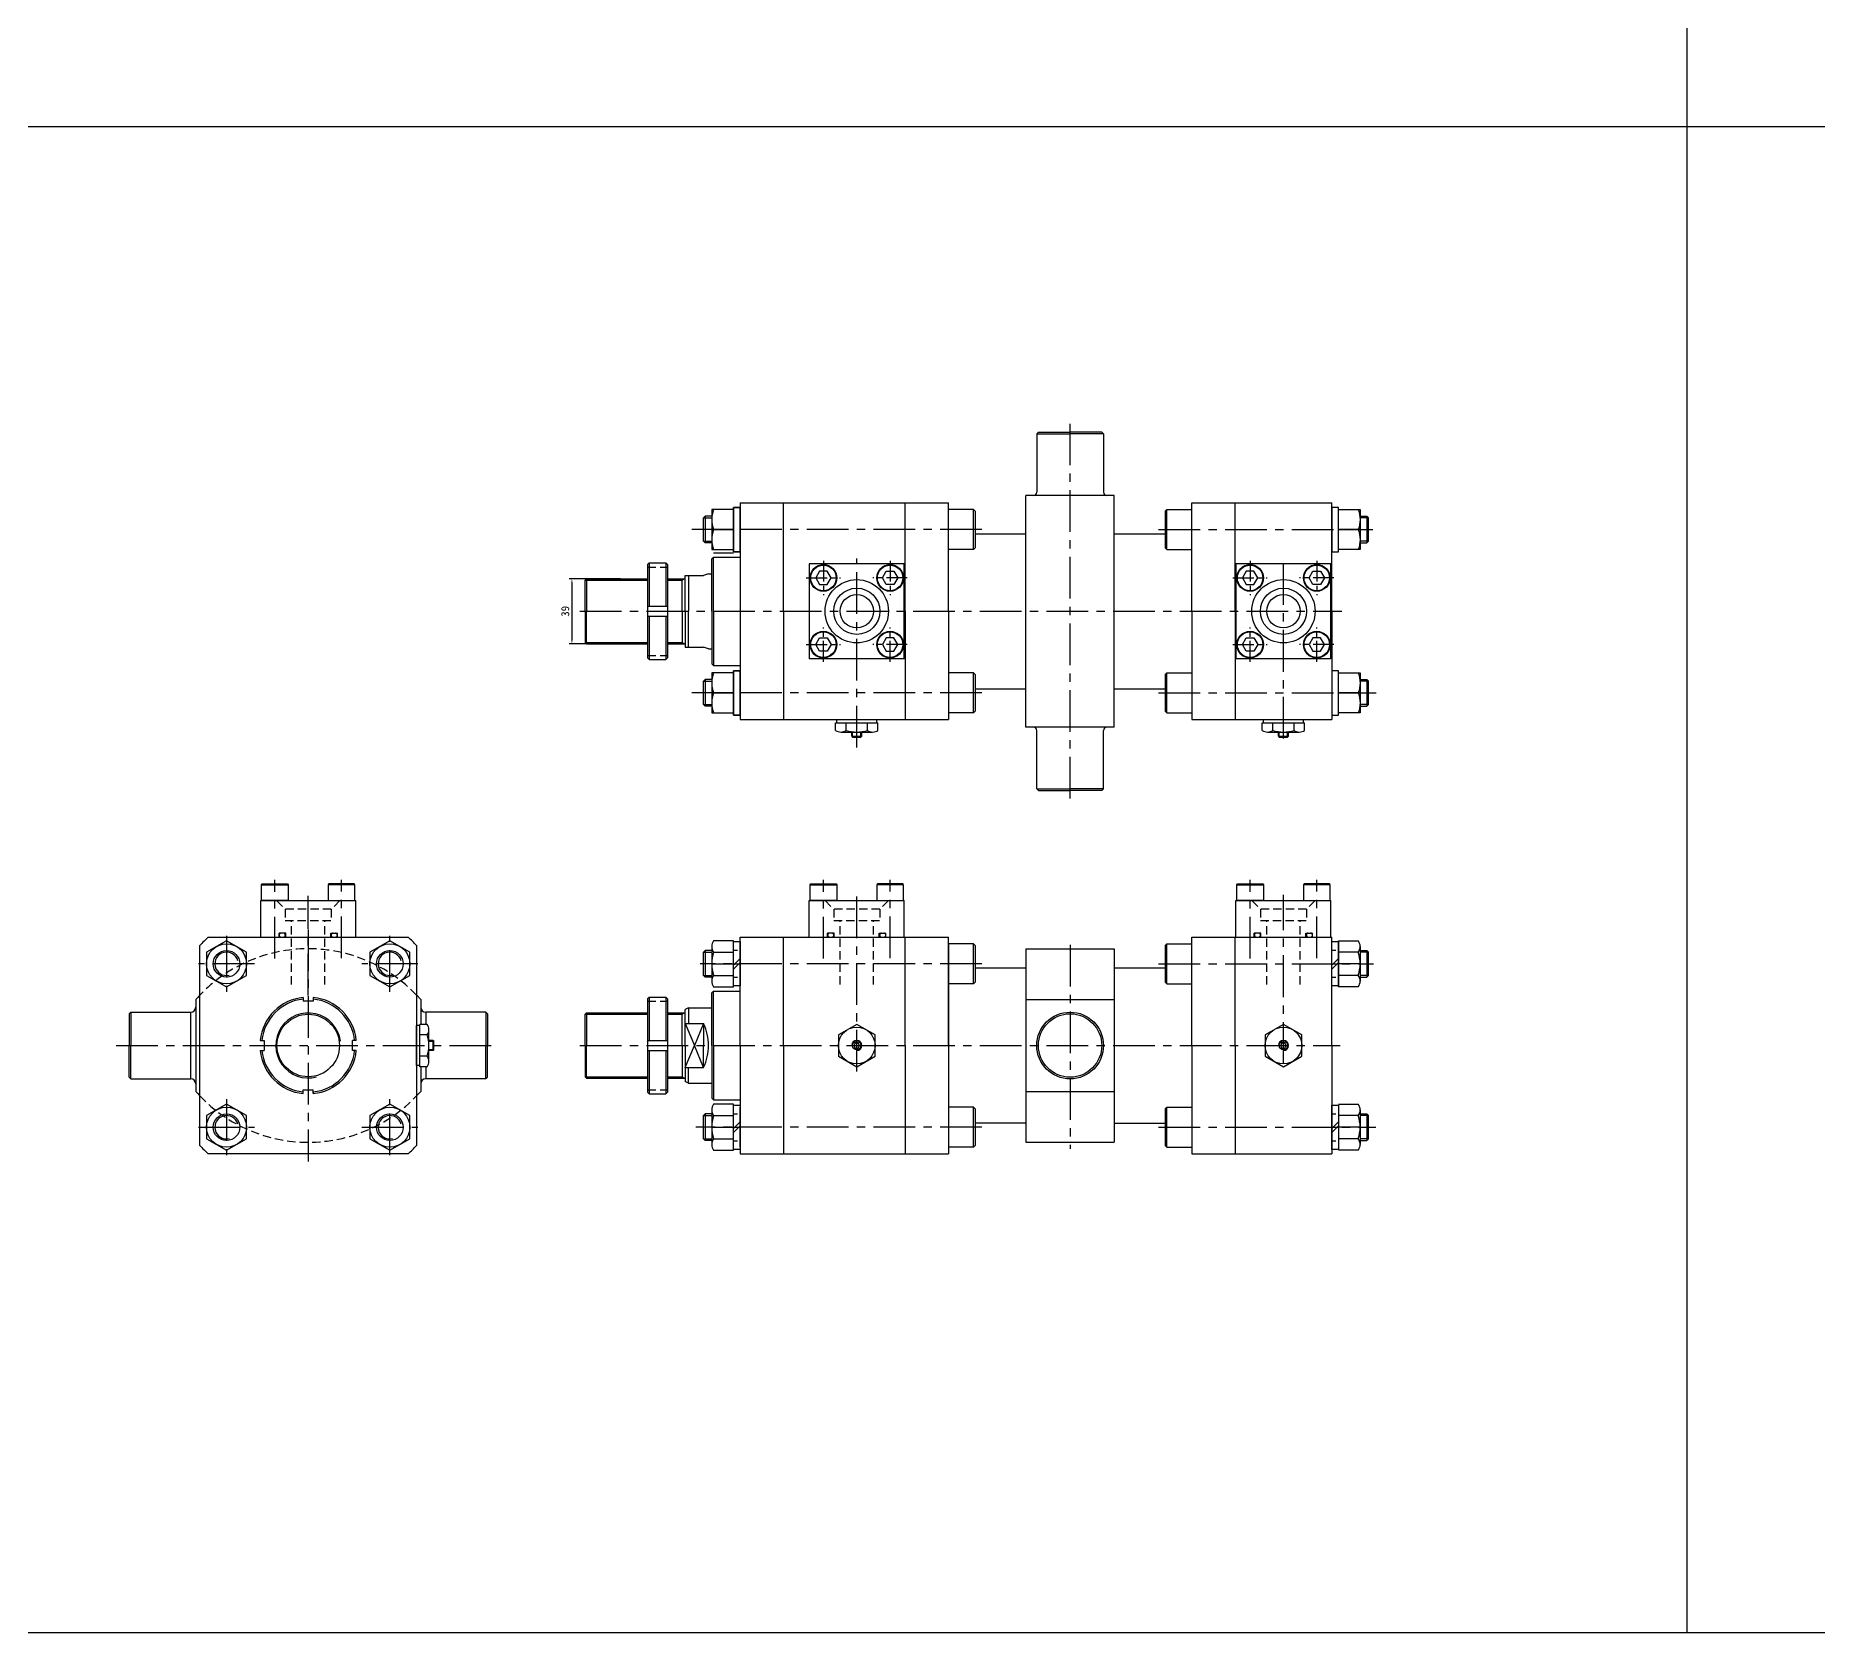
# Model space of a CAD drawing. Extents: x -819 to 9946, y 0 to 4813.
# Drawn here: x 2826 to 3895, y 2898 to 3856 of the extents above; entities that cross this region are included whole.
import ezdxf

# ---------------------------------------------------------------- set-up
doc = ezdxf.new("R2010")
doc.units = 0
doc.header["$LTSCALE"] = 10
doc.header["$MEASUREMENT"] = 0
for name, pattern in [('CENTER', [2, 1.25, -0.25, 0.25, -0.25]), ('CENTERX2', [4, 2.5, -0.5, 0.5, -0.5]), ('HIDDEN', [0.375, 0.25, -0.125]), ('HIDDENX2', [0.75, 0.5, -0.25])]:
    doc.linetypes.add(name, pattern=pattern)
doc.layers.get('0').update_dxf_attribs({"linetype": 'CONTINUOUS'})
doc.layers.get('DEFPOINTS').update_dxf_attribs({"linetype": 'CONTINUOUS'})
for name, color, linetype in [('BOM-UDEF', 3, 'CONTINUOUS'), ('CEN', 1, 'CENTERX2'), ('CENTER', 1, 'CENTER'), ('HID', 2, 'HIDDENX2'), ('HIDDEN', 2, 'HIDDEN'), ('ML', 7, 'CONTINUOUS')]:
    doc.layers.add(name, color=color, linetype=linetype)
doc.dimstyles.new('사본 NKPT1', dxfattribs={"dimscale": 1.6, "dimtxt": 3, "dimasz": 1.5, "dimexe": 1, "dimexo": 1.5, "dimgap": 1, "dimtad": 1, "dimdsep": 46, "dimtxsty": 'Standard', "dimcen": 0, "dimclrd": 8, "dimclre": 8, "dimclrt": 4, "dimazin": 2, "dimtm": 1e-09, "dimtfac": 0.7, "dimtmove": 0, "dimatfit": 3, "dimfxl": 1, "dimtolj": 1, "dimarcsym": 1})

# ---------------------------------------------------------------- blocks, each defined once
blk = doc.blocks.new('*D231')
at = {"layer": 'BOM-UDEF', "color": 8, "lineweight": -2, "transparency": 16777216}
for p, q in [((3176.6, 3530.1), (3145.8, 3530.1)), ((3147.4, 3527.7), (3147.4, 3493.5)), ((3175.9, 3491.1), (3145.8, 3491.1))]:
    blk.add_line(p, q, dxfattribs=at)
at = {"layer": 'BOM-UDEF', "color": 8, "transparency": 16777216}
for points in [[(3147, 3527.7), (3147.8, 3527.7), (3147.4, 3530.1)], [(3147, 3493.5), (3147.8, 3493.5), (3147.4, 3491.1)]]:
    blk.add_solid(points, dxfattribs=at)
at = {"layer": 'DEFPOINTS', "color": 0, "transparency": 16777216}
for p in [(3179, 3530.1), (3147.4, 3491.1), (3178.3, 3491.1)]:
    blk.add_point(p, dxfattribs=at)
at = {"layer": 'BOM-UDEF', "color": 4, "transparency": 16777216, "insert": (3143.4, 3510.6), "char_height": 4.8, "attachment_point": 5, "rotation": 90}
blk.add_mtext('\\A1;39', dxfattribs=at)

msp = doc.modelspace()

# ---------------------------------------------------------------- linework, layer by layer
for p, q in [((3816.465, 2898.27), (3816.465, 4813.421)), ((0, 3801.37), (6326.829, 3801.37)), ((3315.793, 3435.227), (3320.793, 3435.227)), ((3321.293, 3435.727), (3320.793, 3435.227)), ((3571.793, 3435.227), (3576.793, 3435.227)), ((3577.293, 3435.727), (3576.793, 3435.227)), ((3064.086, 3253.209), (3061.586, 3253.209)), ((3064.086, 3247.209), (3064.086, 3253.209)), ((3064.086, 3253.209), (3064.586, 3252.709)), ((3064.586, 3247.709), (3064.586, 3252.709)), ((3064.086, 3247.209), (3061.586, 3247.209)), ((3064.086, 3247.209), (3064.586, 3247.709)), ((0, 2898.27), (6326.829, 2898.27))]:
    msp.add_line(p, q)
at = {"color": 7, "linetype": 'Continuous'}
for p, q in [((3305.591, 3439.209), (3305.591, 3443.627)), ((3305.591, 3443.627), (3318.293, 3443.627)), ((3306.293, 3445.627), (3330.293, 3445.627)), ((3306.293, 3443.627), (3306.293, 3445.627)), ((3311.942, 3439.209), (3311.942, 3443.627)), ((3318.293, 3445.627), (3325.793, 3445.627)), ((3318.293, 3443.627), (3330.995, 3443.627)), ((3324.644, 3439.209), (3324.644, 3443.627)), ((3330.293, 3443.627), (3330.293, 3445.627)), ((3330.995, 3439.209), (3330.995, 3443.627)), ((3561.591, 3439.209), (3561.591, 3443.627)), ((3561.591, 3443.627), (3574.293, 3443.627)), ((3562.293, 3445.627), (3586.293, 3445.627)), ((3562.293, 3443.627), (3562.293, 3445.627)), ((3567.942, 3439.209), (3567.942, 3443.627)), ((3574.293, 3445.627), (3581.793, 3445.627)), ((3574.293, 3443.627), (3586.995, 3443.627)), ((3580.644, 3439.209), (3580.644, 3443.627)), ((3586.293, 3443.627), (3586.293, 3445.627)), ((3586.995, 3439.209), (3586.995, 3443.627)), ((3308.767, 3438.227), (3327.819, 3438.227)), ((3315.293, 3435.727), (3315.293, 3438.227)), ((3315.293, 3435.727), (3315.793, 3435.227)), ((3315.293, 3435.727), (3321.293, 3435.727)), ((3321.293, 3435.727), (3321.293, 3438.227)), ((3564.767, 3438.227), (3583.819, 3438.227)), ((3571.293, 3435.727), (3571.293, 3438.227)), ((3571.293, 3435.727), (3571.793, 3435.227)), ((3571.293, 3435.727), (3577.293, 3435.727)), ((3577.293, 3435.727), (3577.293, 3438.227)), ((3056.186, 3262.209), (3054.186, 3262.209)), ((3060.603, 3262.91), (3056.186, 3262.91)), ((3056.186, 3250.209), (3056.186, 3262.91)), ((3060.603, 3256.56), (3056.186, 3256.56)), ((3056.186, 3237.507), (3056.186, 3250.209)), ((3061.586, 3240.682), (3061.586, 3259.735)), ((3060.603, 3243.858), (3056.186, 3243.858)), ((3056.186, 3238.209), (3054.186, 3238.209)), ((3060.603, 3237.507), (3056.186, 3237.507))]:
    msp.add_line(p, q, dxfattribs=at)
for points in [[(3307.293, 3243.858), (3318.293, 3237.507), (3329.293, 3243.858), (3329.293, 3256.56), (3318.293, 3262.91), (3307.293, 3256.56)], [(3563.293, 3243.858), (3574.293, 3237.507), (3585.293, 3243.858), (3585.293, 3256.56), (3574.293, 3262.91), (3563.293, 3256.56)], [(3317.427, 3251.709), (3316.561, 3250.209), (3317.427, 3248.709), (3319.159, 3248.709), (3320.025, 3250.209), (3319.159, 3251.709)], [(3573.427, 3251.709), (3572.561, 3250.209), (3573.427, 3248.709), (3575.159, 3248.709), (3576.025, 3250.209), (3575.159, 3251.709)]]:
    msp.add_lwpolyline(points, close=True, dxfattribs=at)
for centre, radius in [((3318.293, 3250.209), 11), ((3574.293, 3250.209), 11), ((3318.293, 3250.209), 2.5), ((3574.293, 3250.209), 2.5)]:
    msp.add_circle(centre, radius, dxfattribs=at)
for centre, radius, start, end in [((3308.767, 3443.849), 5.623, 235.615753, 270), ((3308.767, 3443.849), 5.623, 235.615753, 304.384247), ((3318.293, 3459.244), 21.018, 252.412046, 270), ((3318.293, 3459.244), 21.018, 270, 287.587954), ((3327.819, 3443.849), 5.623, 235.615753, 304.384247), ((3564.767, 3443.849), 5.623, 235.615753, 270), ((3564.767, 3443.849), 5.623, 235.615753, 304.384247), ((3574.293, 3459.244), 21.018, 252.412046, 270), ((3574.293, 3459.244), 21.018, 270, 287.587954), ((3583.819, 3443.849), 5.623, 235.615753, 304.384247), ((3055.963, 3259.735), 5.623, 325.615753, 34.384247), ((3040.568, 3250.209), 21.018, 0, 17.587954), ((3040.568, 3250.209), 21.018, 342.412046, 0), ((3055.963, 3240.682), 5.623, 325.615753, 34.384247), ((3055.963, 3240.682), 5.623, 325.615753, 0)]:
    msp.add_arc(centre, radius, start, end, dxfattribs=at)
at = {"layer": 'BOM-UDEF', "color": 0}
for p, q in [((3056.686, 3277.709), (3054.186, 3280.532)), ((3419.793, 3277.709), (3472.793, 3277.709)), ((2918.686, 3230.209), (2918.686, 3270.209)), ((3054.186, 3238.209), (3054.186, 3262.209)), ((3059.686, 3270.209), (3059.686, 3262.91)), ((3059.686, 3237.507), (3059.686, 3230.209)), ((3056.686, 3222.709), (3054.186, 3220.081)), ((3419.793, 3222.709), (3472.793, 3222.709))]:
    msp.add_line(p, q, dxfattribs=at)
at = {"layer": 'CEN'}
for p, q in [((3446.293, 3398.28), (3446.293, 3622.973)), ((3393.388, 3559.627), (3219.307, 3559.627)), ((3499.361, 3559.627), (3627.985, 3559.627)), ((3499.361, 3559.627), (3627.985, 3559.627)), ((3318.293, 3429.021), (3318.293, 3542.183)), ((3574.293, 3434.407), (3574.293, 3542.183)), ((3152.122, 3510.627), (3609.374, 3510.627)), ((3574.293, 3510.627), (3574.293, 3510.706)), ((3574.293, 3510.627), (3574.293, 3510.547)), ((3393.388, 3461.627), (3219.307, 3461.627)), ((3499.361, 3461.627), (3629.875, 3461.627)), ((2969.186, 3302.384), (2969.186, 3349.474)), ((3009.186, 3302.652), (3009.186, 3349.474)), ((3298.293, 3302.384), (3298.293, 3349.474)), ((3338.293, 3302.652), (3338.293, 3349.474)), ((3554.293, 3302.384), (3554.293, 3349.474)), ((3594.293, 3302.652), (3594.293, 3349.474)), ((2989.186, 3280.19), (2989.186, 3339.954)), ((3318.293, 3234.611), (3318.293, 3339.954)), ((3574.293, 3239.303), (3574.293, 3340.576)), ((2940.186, 3316.052), (2940.186, 3282.366)), ((2989.186, 3319.847), (2989.186, 3180.57)), ((3038.186, 3282.366), (3038.186, 3316.052)), ((3446.293, 3310.679), (3446.293, 3188.224)), ((2957.028, 3299.209), (2923.343, 3299.209)), ((3055.028, 3299.209), (3021.343, 3299.209)), ((3393.388, 3299.209), (3224.428, 3299.209)), ((3499.361, 3299.209), (3628.293, 3299.209)), ((2874.011, 3250.209), (3100.633, 3250.209)), ((3152.122, 3250.209), (3608.394, 3250.209)), ((2940.186, 3218.052), (2940.186, 3184.366)), ((3038.186, 3184.366), (3038.186, 3218.052)), ((2923.343, 3201.209), (2957.028, 3201.209)), ((3021.343, 3201.209), (3055.028, 3201.209)), ((3393.388, 3201.209), (3221.767, 3201.209)), ((3499.361, 3201.209), (3629.805, 3201.209))]:
    msp.add_line(p, q, dxfattribs=at)
at = {"layer": 'CENTER'}
for p, q in [((3231.203, 3559.627), (3244.383, 3559.627)), ((3620.383, 3559.627), (3607.203, 3559.627)), ((3298.293, 3540.938), (3298.293, 3520.315)), ((3338.293, 3540.938), (3338.293, 3520.315)), ((3554.293, 3540.938), (3554.293, 3520.315)), ((3594.293, 3540.938), (3594.293, 3520.315)), ((3287.981, 3530.627), (3308.604, 3530.627)), ((3348.604, 3530.627), (3327.981, 3530.627)), ((3543.981, 3530.627), (3564.604, 3530.627)), ((3604.604, 3530.627), (3583.981, 3530.627)), ((3298.293, 3480.315), (3298.293, 3500.938)), ((3338.293, 3480.315), (3338.293, 3500.938)), ((3554.293, 3480.315), (3554.293, 3500.938)), ((3594.293, 3480.315), (3594.293, 3500.938)), ((3287.981, 3490.627), (3308.604, 3490.627)), ((3348.604, 3490.627), (3327.981, 3490.627)), ((3543.981, 3490.627), (3564.604, 3490.627)), ((3604.604, 3490.627), (3583.981, 3490.627)), ((3231.203, 3461.627), (3244.383, 3461.627)), ((3620.383, 3461.627), (3607.203, 3461.627)), ((3231.203, 3299.209), (3244.383, 3299.209)), ((3244.203, 3299.209), (3248.383, 3299.209)), ((3603.203, 3299.209), (3607.383, 3299.209)), ((3620.383, 3299.209), (3607.203, 3299.209)), ((3231.203, 3201.209), (3244.383, 3201.209)), ((3244.203, 3201.209), (3248.383, 3201.209)), ((3603.203, 3201.209), (3607.383, 3201.209)), ((3620.383, 3201.209), (3607.203, 3201.209))]:
    msp.add_line(p, q, dxfattribs=at)
at = {"layer": 'DEFPOINTS', "color": 0, "linetype": 'ByBlock'}
for p in [(3231.453, 3290.209), (3215.293, 3228.709), (3231.453, 3210.209)]:
    msp.add_point(p, dxfattribs=at)
at = {"layer": 'HID'}
for p, q in [((3192.759, 3537.127), (3204.759, 3537.127)), ((3192.759, 3484.127), (3204.759, 3484.127)), ((2970.186, 3337.209), (2975.336, 3332.059)), ((3008.186, 3337.209), (3003.036, 3332.059)), ((3299.293, 3337.209), (3304.443, 3332.059)), ((3337.293, 3337.209), (3332.143, 3332.059)), ((3555.293, 3337.209), (3560.443, 3332.059)), ((3593.293, 3337.209), (3588.143, 3332.059)), ((3003.036, 3332.059), (2975.336, 3332.059)), ((2975.336, 3332.059), (2975.336, 3325.209)), ((2975.336, 3325.209), (3003.036, 3325.209)), ((2979.186, 3286.876), (2979.186, 3325.209)), ((2999.186, 3286.876), (2999.186, 3325.209)), ((3003.036, 3332.059), (3003.036, 3325.209)), ((3332.143, 3332.059), (3304.443, 3332.059)), ((3304.443, 3332.059), (3304.443, 3325.209)), ((3304.443, 3325.209), (3332.143, 3325.209)), ((3308.293, 3286.876), (3308.293, 3325.209)), ((3328.293, 3286.876), (3328.293, 3325.209)), ((3332.143, 3332.059), (3332.143, 3325.209)), ((3588.143, 3332.059), (3560.443, 3332.059)), ((3560.443, 3332.059), (3560.443, 3325.209)), ((3560.443, 3325.209), (3588.143, 3325.209)), ((3564.293, 3286.876), (3564.293, 3325.209)), ((3584.293, 3286.876), (3584.293, 3325.209)), ((3588.143, 3332.059), (3588.143, 3325.209)), ((2975.686, 3317.609), (2971.686, 3317.609)), ((2971.686, 3315.209), (2971.686, 3317.609)), ((2975.686, 3315.209), (2975.686, 3317.609)), ((3002.686, 3317.609), (3006.686, 3317.609)), ((3002.686, 3315.209), (3002.686, 3317.609)), ((3006.686, 3315.209), (3006.686, 3317.609)), ((3304.793, 3317.609), (3300.793, 3317.609)), ((3300.793, 3315.209), (3300.793, 3317.609)), ((3304.793, 3315.209), (3304.793, 3317.609)), ((3331.793, 3315.209), (3331.793, 3317.609)), ((3331.793, 3317.609), (3335.793, 3317.609)), ((3335.793, 3315.209), (3335.793, 3317.609)), ((3560.793, 3317.609), (3556.793, 3317.609)), ((3556.793, 3315.209), (3556.793, 3317.609)), ((3560.793, 3315.209), (3560.793, 3317.609)), ((3587.793, 3317.609), (3591.793, 3317.609)), ((3587.793, 3315.209), (3587.793, 3317.609)), ((3591.793, 3315.209), (3591.793, 3317.609)), ((3192.759, 3276.709), (3204.759, 3276.709)), ((3192.759, 3223.709), (3204.759, 3223.709))]:
    msp.add_line(p, q, dxfattribs=at)
for centre, radius, start, end in [((2972.916, 3316.409), 1.2, 90, 270), ((2974.256, 3316.409), 1.2, 270, 90), ((3004.115, 3316.409), 1.2, 90, 270), ((3005.455, 3316.409), 1.2, 270, 90), ((3302.023, 3316.409), 1.2, 90, 270), ((3303.363, 3316.409), 1.2, 270, 90), ((3333.222, 3316.409), 1.2, 90, 270), ((3334.562, 3316.409), 1.2, 270, 90), ((3558.023, 3316.409), 1.2, 90, 270), ((3559.363, 3316.409), 1.2, 270, 90), ((3589.222, 3316.409), 1.2, 90, 270), ((3590.562, 3316.409), 1.2, 270, 90), ((2989.186, 3218.266), 89.943, 43.723564, 136.276436), ((2989.186, 3282.151), 89.943, 223.723564, 316.276436)]:
    msp.add_arc(centre, radius, start, end, dxfattribs=at)
at = {"layer": 'HIDDEN'}
for p, q in [((3244.293, 3307.309), (3248.293, 3307.309)), ((3603.293, 3307.309), (3607.293, 3307.309)), ((3244.293, 3291.109), (3248.293, 3291.109)), ((3603.293, 3291.109), (3607.293, 3291.109)), ((3244.293, 3209.309), (3248.293, 3209.309)), ((3603.293, 3209.309), (3607.293, 3209.309)), ((3244.293, 3193.109), (3248.293, 3193.109)), ((3603.293, 3193.109), (3607.293, 3193.109))]:
    msp.add_line(p, q, dxfattribs=at)
at = {"layer": 'ML'}
for p, q in [((3426.293, 3617.127), (3427.293, 3618.127)), ((3426.293, 3617.127), (3426.293, 3582.127)), ((3426.293, 3617.127), (3446.293, 3617.127)), ((3427.293, 3618.127), (3446.293, 3618.127)), ((3465.293, 3618.127), (3446.293, 3618.127)), ((3466.293, 3617.127), (3446.293, 3617.127)), ((3466.293, 3617.127), (3465.293, 3618.127)), ((3466.293, 3617.127), (3466.293, 3582.127)), ((3248.293, 3572.927), (3244.293, 3572.927)), ((3244.293, 3572.927), (3244.293, 3546.327)), ((3244.293, 3572.927), (3248.293, 3572.927)), ((3244.293, 3546.327), (3244.293, 3572.927)), ((3248.293, 3575.627), (3373.293, 3575.627)), ((3248.293, 3575.627), (3248.293, 3445.627)), ((3248.293, 3575.627), (3373.293, 3575.627)), ((3248.293, 3546.327), (3248.293, 3572.927)), ((3248.293, 3572.927), (3248.293, 3546.327)), ((3274.293, 3510.627), (3274.293, 3575.627)), ((3347.293, 3510.627), (3347.293, 3575.627)), ((3373.293, 3510.627), (3373.293, 3575.627)), ((3388.293, 3571.627), (3373.293, 3571.627)), ((3388.293, 3547.627), (3388.293, 3571.627)), ((3389.293, 3570.627), (3388.293, 3571.627)), ((3389.293, 3570.627), (3389.293, 3548.627)), ((3419.793, 3441.127), (3419.793, 3580.127)), ((3472.793, 3580.127), (3419.793, 3580.127)), ((3472.793, 3441.127), (3472.793, 3580.127)), ((3503.293, 3570.627), (3504.293, 3571.627)), ((3503.293, 3570.627), (3503.293, 3548.627)), ((3504.293, 3571.627), (3519.293, 3571.627)), ((3504.293, 3547.627), (3504.293, 3571.627)), ((3519.293, 3510.627), (3519.293, 3575.627)), ((3519.293, 3575.627), (3603.293, 3575.627)), ((3545.293, 3510.627), (3545.293, 3575.627)), ((3603.293, 3510.627), (3603.293, 3575.627)), ((3607.293, 3572.927), (3603.293, 3572.927)), ((3603.293, 3572.927), (3603.293, 3546.327)), ((3607.293, 3546.327), (3607.293, 3572.927)), ((3227.293, 3567.627), (3226.293, 3566.627)), ((3226.293, 3552.627), (3226.293, 3566.627)), ((3227.293, 3567.627), (3227.293, 3551.627)), ((3231.293, 3567.627), (3227.293, 3567.627)), ((3620.293, 3567.627), (3624.293, 3567.627)), ((3624.293, 3567.627), (3625.293, 3566.627)), ((3624.293, 3567.627), (3624.293, 3551.627)), ((3625.293, 3552.627), (3625.293, 3566.627)), ((3226.293, 3552.627), (3227.293, 3551.627)), ((3231.293, 3551.627), (3227.293, 3551.627)), ((3244.293, 3559.627), (3232.365, 3559.627)), ((3389.293, 3557.127), (3419.793, 3557.127)), ((3472.793, 3557.127), (3503.293, 3557.127)), ((3607.293, 3559.627), (3619.221, 3559.627)), ((3620.293, 3551.627), (3624.293, 3551.627)), ((3625.293, 3552.627), (3624.293, 3551.627)), ((3193.759, 3539.627), (3192.759, 3538.627)), ((3192.759, 3538.627), (3192.759, 3482.627)), ((3193.759, 3539.627), (3203.759, 3539.627)), ((3193.759, 3539.627), (3193.759, 3513.627)), ((3203.759, 3539.627), (3204.759, 3538.627)), ((3203.759, 3539.627), (3203.759, 3513.627)), ((3204.759, 3538.627), (3204.759, 3482.627)), ((3231.293, 3542.127), (3232.293, 3543.127)), ((3231.293, 3510.627), (3231.293, 3542.127)), ((3232.293, 3510.627), (3232.293, 3543.127)), ((3232.293, 3543.127), (3248.293, 3543.127)), ((3232.365, 3545.77), (3244.293, 3545.77)), ((3244.293, 3546.327), (3248.293, 3546.327)), ((3248.293, 3546.327), (3244.293, 3546.327)), ((3346.793, 3539.127), (3289.793, 3539.127)), ((3289.793, 3539.127), (3289.793, 3482.127)), ((3346.793, 3482.127), (3346.793, 3539.127)), ((3388.293, 3547.627), (3373.293, 3547.627)), ((3389.293, 3548.627), (3388.293, 3547.627)), ((3503.293, 3548.627), (3504.293, 3547.627)), ((3504.293, 3547.627), (3519.293, 3547.627)), ((3545.793, 3539.127), (3545.793, 3482.127)), ((3602.793, 3539.127), (3545.793, 3539.127)), ((3602.793, 3482.127), (3602.793, 3539.127)), ((3603.293, 3546.327), (3607.293, 3546.327)), ((3156.043, 3530.127), (3155.293, 3529.377)), ((3155.293, 3510.627), (3155.293, 3529.377)), ((3156.043, 3530.127), (3156.043, 3510.627)), ((3156.043, 3530.127), (3192.759, 3530.127)), ((3204.759, 3530.127), (3215.293, 3530.127)), ((3213.605, 3510.627), (3213.605, 3530.127)), ((3215.293, 3510.627), (3215.293, 3532.127)), ((3215.293, 3532.127), (3226.394, 3532.127)), ((3217.293, 3532.127), (3217.293, 3510.627)), ((3229.397, 3533.127), (3226.394, 3532.127)), ((3229.397, 3533.127), (3231.293, 3533.127)), ((3155.293, 3510.627), (3155.293, 3491.877)), ((3156.043, 3491.127), (3156.043, 3510.627)), ((3192.759, 3513.627), (3204.759, 3513.627)), ((3192.759, 3507.627), (3204.759, 3507.627)), ((3193.759, 3507.627), (3193.759, 3481.627)), ((3203.759, 3507.627), (3203.759, 3481.627)), ((3213.605, 3510.627), (3213.605, 3491.127)), ((3215.293, 3510.627), (3215.293, 3489.127)), ((3217.293, 3489.127), (3217.293, 3510.627)), ((3231.293, 3510.627), (3231.293, 3479.127)), ((3232.293, 3510.627), (3232.293, 3478.127)), ((3274.293, 3510.627), (3274.293, 3445.627)), ((3347.293, 3510.627), (3347.293, 3445.627)), ((3373.293, 3510.627), (3373.293, 3445.627)), ((3519.293, 3510.627), (3519.293, 3445.627)), ((3545.293, 3510.627), (3545.293, 3445.627)), ((3603.293, 3510.627), (3603.293, 3445.627)), ((3156.043, 3491.127), (3155.293, 3491.877)), ((3156.043, 3491.127), (3192.759, 3491.127)), ((3204.759, 3491.127), (3215.293, 3491.127)), ((3215.293, 3489.127), (3226.394, 3489.127)), ((3229.397, 3488.127), (3226.394, 3489.127)), ((3229.397, 3488.127), (3231.293, 3488.127)), ((3229.397, 3488.127), (3231.293, 3488.127)), ((3193.759, 3481.627), (3192.759, 3482.627)), ((3193.759, 3481.627), (3203.759, 3481.627)), ((3203.759, 3481.627), (3204.759, 3482.627)), ((3231.293, 3479.127), (3232.293, 3478.127)), ((3232.293, 3478.127), (3248.293, 3478.127)), ((3248.293, 3474.927), (3244.293, 3474.927)), ((3244.293, 3474.927), (3244.293, 3448.327)), ((3244.293, 3474.927), (3248.293, 3474.927)), ((3244.293, 3448.327), (3244.293, 3474.927)), ((3248.293, 3448.327), (3248.293, 3474.927)), ((3248.293, 3474.927), (3248.293, 3448.327)), ((3346.793, 3482.127), (3289.793, 3482.127)), ((3602.793, 3482.127), (3545.793, 3482.127)), ((3607.293, 3474.927), (3603.293, 3474.927)), ((3603.293, 3474.927), (3603.293, 3448.327)), ((3607.293, 3448.327), (3607.293, 3474.927)), ((3227.293, 3469.627), (3226.293, 3468.627)), ((3226.293, 3454.627), (3226.293, 3468.627)), ((3227.293, 3469.627), (3227.293, 3453.627)), ((3231.293, 3469.627), (3227.293, 3469.627)), ((3388.293, 3473.627), (3373.293, 3473.627)), ((3388.293, 3449.627), (3388.293, 3473.627)), ((3389.293, 3472.627), (3388.293, 3473.627)), ((3389.293, 3472.627), (3389.293, 3450.627)), ((3389.293, 3464.127), (3419.793, 3464.127)), ((3472.793, 3464.127), (3503.293, 3464.127)), ((3503.293, 3472.627), (3504.293, 3473.627)), ((3503.293, 3472.627), (3503.293, 3450.627)), ((3504.293, 3473.627), (3519.293, 3473.627)), ((3504.293, 3449.627), (3504.293, 3473.627)), ((3620.293, 3469.627), (3624.293, 3469.627)), ((3624.293, 3469.627), (3624.293, 3453.627)), ((3624.293, 3469.627), (3625.293, 3468.627)), ((3625.293, 3454.627), (3625.293, 3468.627)), ((3226.293, 3454.627), (3227.293, 3453.627)), ((3231.293, 3453.627), (3227.293, 3453.627)), ((3244.293, 3461.627), (3232.365, 3461.627)), ((3607.293, 3461.627), (3619.221, 3461.627)), ((3620.293, 3453.627), (3624.293, 3453.627)), ((3625.293, 3454.627), (3624.293, 3453.627)), ((3244.293, 3448.327), (3248.293, 3448.327)), ((3248.293, 3448.327), (3244.293, 3448.327)), ((3248.293, 3445.627), (3373.293, 3445.627)), ((3248.293, 3445.627), (3373.293, 3445.627)), ((3388.293, 3449.627), (3373.293, 3449.627)), ((3389.293, 3450.627), (3388.293, 3449.627)), ((3503.293, 3450.627), (3504.293, 3449.627)), ((3504.293, 3449.627), (3519.293, 3449.627)), ((3519.293, 3445.627), (3603.293, 3445.627)), ((3603.293, 3448.327), (3607.293, 3448.327)), ((3472.793, 3441.127), (3419.793, 3441.127)), ((3426.293, 3404.127), (3426.293, 3439.127)), ((3466.293, 3404.127), (3466.293, 3439.127)), ((3426.293, 3404.127), (3427.293, 3403.127)), ((3426.293, 3404.127), (3446.293, 3404.127)), ((3427.293, 3403.127), (3446.293, 3403.127)), ((3466.293, 3404.127), (3446.293, 3404.127)), ((3465.293, 3403.127), (3446.293, 3403.127)), ((3466.293, 3404.127), (3465.293, 3403.127)), ((2961.186, 3346.609), (2961.532, 3347.209)), ((2961.186, 3346.609), (2977.186, 3346.609)), ((2961.186, 3337.209), (2961.186, 3346.609)), ((2961.532, 3347.209), (2976.839, 3347.209)), ((2976.839, 3347.209), (2977.186, 3346.609)), ((2977.186, 3346.609), (2977.186, 3337.209)), ((3001.532, 3347.209), (3001.186, 3346.609)), ((3017.186, 3346.609), (3001.186, 3346.609)), ((3001.186, 3346.609), (3001.186, 3337.209)), ((3016.839, 3347.209), (3001.532, 3347.209)), ((3017.186, 3346.609), (3016.839, 3347.209)), ((3017.186, 3337.209), (3017.186, 3346.609)), ((3290.293, 3346.609), (3290.639, 3347.209)), ((3290.293, 3337.209), (3290.293, 3346.609)), ((3290.293, 3346.609), (3306.293, 3346.609)), ((3290.639, 3347.209), (3305.946, 3347.209)), ((3305.946, 3347.209), (3306.293, 3346.609)), ((3306.293, 3346.609), (3306.293, 3337.209)), ((3330.639, 3347.209), (3330.293, 3346.609)), ((3346.293, 3346.609), (3330.293, 3346.609)), ((3330.293, 3346.609), (3330.293, 3337.209)), ((3345.946, 3347.209), (3330.639, 3347.209)), ((3346.293, 3346.609), (3345.946, 3347.209)), ((3346.293, 3337.209), (3346.293, 3346.609)), ((3546.293, 3346.609), (3546.639, 3347.209)), ((3546.293, 3346.609), (3562.293, 3346.609)), ((3546.293, 3337.209), (3546.293, 3346.609)), ((3546.639, 3347.209), (3561.946, 3347.209)), ((3561.946, 3347.209), (3562.293, 3346.609)), ((3562.293, 3346.609), (3562.293, 3337.209)), ((3586.639, 3347.209), (3586.293, 3346.609)), ((3602.293, 3346.609), (3586.293, 3346.609)), ((3586.293, 3346.609), (3586.293, 3337.209)), ((3601.946, 3347.209), (3586.639, 3347.209)), ((3602.293, 3346.609), (3601.946, 3347.209)), ((3602.293, 3337.209), (3602.293, 3346.609)), ((2960.686, 3337.209), (3017.686, 3337.209)), ((2960.686, 3315.209), (2960.686, 3337.209)), ((2977.186, 3337.209), (2961.186, 3337.209)), ((3017.686, 3315.209), (3017.686, 3337.209)), ((3289.793, 3337.209), (3346.793, 3337.209)), ((3289.793, 3315.209), (3289.793, 3337.209)), ((3306.293, 3337.209), (3290.293, 3337.209)), ((3346.793, 3315.209), (3346.793, 3337.209)), ((3545.793, 3337.209), (3602.793, 3337.209)), ((3545.793, 3315.209), (3545.793, 3337.209)), ((3562.293, 3337.209), (3546.293, 3337.209)), ((3602.793, 3315.209), (3602.793, 3337.209)), ((2929.238, 3315.209), (3049.134, 3315.209)), ((3248.293, 3250.209), (3248.293, 3315.209)), ((3248.293, 3315.209), (3373.293, 3315.209)), ((3274.293, 3250.209), (3274.293, 3315.209)), ((3347.293, 3250.209), (3347.293, 3315.209)), ((3373.293, 3250.209), (3373.293, 3315.209)), ((3519.293, 3250.209), (3519.293, 3315.209)), ((3519.293, 3315.209), (3603.293, 3315.209)), ((3545.293, 3250.209), (3545.293, 3315.209)), ((3603.293, 3250.209), (3603.293, 3315.209)), ((2924.186, 3190.261), (2924.186, 3310.157)), ((3054.186, 3310.157), (3054.186, 3190.261)), ((3227.293, 3307.209), (3226.293, 3306.209)), ((3226.293, 3292.209), (3226.293, 3306.209)), ((3227.293, 3307.209), (3227.293, 3291.209)), ((3231.293, 3307.209), (3227.293, 3307.209)), ((3231.293, 3309.601), (3231.293, 3288.816)), ((3244.293, 3313.065), (3232.365, 3313.065)), ((3232.365, 3306.137), (3244.293, 3306.137)), ((3244.293, 3285.352), (3244.293, 3313.065)), ((3248.293, 3287.209), (3248.293, 3311.209)), ((3388.293, 3311.209), (3373.293, 3311.209)), ((3373.293, 3311.209), (3373.293, 3189.209)), ((3388.293, 3287.209), (3388.293, 3311.209)), ((3389.293, 3310.209), (3388.293, 3311.209)), ((3389.293, 3310.209), (3389.293, 3288.209)), ((3419.793, 3308.209), (3419.793, 3192.209)), ((3419.793, 3308.209), (3472.793, 3308.209)), ((3472.793, 3308.209), (3472.793, 3192.209)), ((3503.293, 3310.209), (3504.293, 3311.209)), ((3503.293, 3310.209), (3503.293, 3288.209)), ((3504.293, 3311.209), (3519.293, 3311.209)), ((3504.293, 3287.209), (3504.293, 3311.209)), ((3607.293, 3313.065), (3619.221, 3313.065)), ((3607.293, 3285.352), (3607.293, 3313.065)), ((3619.221, 3306.137), (3607.293, 3306.137)), ((3620.293, 3309.601), (3620.293, 3288.816)), ((3620.293, 3307.209), (3624.293, 3307.209)), ((3624.293, 3307.209), (3625.293, 3306.209)), ((3624.293, 3307.209), (3624.293, 3291.209)), ((3625.293, 3292.209), (3625.293, 3306.209)), ((3244.293, 3298.34), (3248.293, 3302.34)), ((3244.293, 3296.077), (3248.293, 3300.077)), ((3389.293, 3296.709), (3419.793, 3296.709)), ((3472.793, 3296.709), (3503.293, 3296.709)), ((3603.293, 3298.34), (3607.293, 3302.34)), ((3603.293, 3296.077), (3607.293, 3300.077)), ((3226.293, 3292.209), (3227.293, 3291.209)), ((3231.293, 3291.209), (3227.293, 3291.209)), ((3231.293, 3281.709), (3232.293, 3282.709)), ((3232.293, 3250.209), (3232.293, 3282.709)), ((3232.293, 3282.709), (3248.293, 3282.709)), ((3232.365, 3292.281), (3244.293, 3292.281)), ((3232.365, 3285.352), (3244.293, 3285.352)), ((3388.293, 3287.209), (3373.293, 3287.209)), ((3389.293, 3288.209), (3388.293, 3287.209)), ((3503.293, 3288.209), (3504.293, 3287.209)), ((3504.293, 3287.209), (3519.293, 3287.209)), ((3619.221, 3292.281), (3607.293, 3292.281)), ((3619.221, 3285.352), (3607.293, 3285.352)), ((3620.293, 3291.209), (3624.293, 3291.209)), ((3625.293, 3292.209), (3624.293, 3291.209)), ((2921.686, 3277.709), (2921.686, 3222.709)), ((2986.186, 3279.053), (2986.186, 3276.709)), ((2992.186, 3276.709), (2986.186, 3276.709)), ((2992.186, 3279.053), (2992.186, 3276.709)), ((3056.686, 3277.709), (3056.686, 3262.91)), ((3193.759, 3279.209), (3192.759, 3278.209)), ((3192.759, 3278.209), (3192.759, 3222.209)), ((3193.759, 3279.209), (3203.759, 3279.209)), ((3193.759, 3279.209), (3193.759, 3253.209)), ((3203.759, 3279.209), (3204.759, 3278.209)), ((3203.759, 3279.209), (3203.759, 3253.209)), ((3204.759, 3278.209), (3204.759, 3222.209)), ((3217.293, 3272.709), (3215.293, 3271.709)), ((3215.293, 3250.209), (3215.293, 3271.709)), ((3217.293, 3272.709), (3217.293, 3263.336)), ((3217.293, 3272.709), (3231.293, 3272.709)), ((3231.293, 3250.209), (3231.293, 3281.709)), ((2882.686, 3270.209), (2881.686, 3269.209)), ((2881.686, 3269.209), (2881.686, 3250.209)), ((2882.686, 3270.209), (2918.686, 3270.209)), ((2882.686, 3270.209), (2882.686, 3250.209)), ((3095.686, 3270.209), (3059.686, 3270.209)), ((3095.686, 3270.209), (3096.686, 3269.209)), ((3095.686, 3270.209), (3095.686, 3250.209)), ((3096.686, 3269.209), (3096.686, 3250.209)), ((3156.043, 3269.709), (3155.293, 3268.959)), ((3155.293, 3250.209), (3155.293, 3268.959)), ((3156.043, 3269.709), (3192.759, 3269.709)), ((3156.043, 3269.709), (3156.043, 3250.209)), ((3204.759, 3269.709), (3215.293, 3269.709)), ((3213.605, 3250.209), (3213.605, 3269.709)), ((3215.293, 3263.336), (3226.394, 3263.336)), ((3226.394, 3263.336), (3226.394, 3250.209)), ((2881.686, 3231.209), (2881.686, 3250.209)), ((2882.686, 3230.209), (2882.686, 3250.209)), ((2960.341, 3253.209), (2962.686, 3253.209)), ((2962.686, 3253.209), (2962.686, 3247.209)), ((3018.03, 3253.209), (3015.686, 3253.209)), ((3015.686, 3247.209), (3015.686, 3253.209)), ((3095.686, 3230.209), (3095.686, 3250.209)), ((3096.686, 3231.209), (3096.686, 3250.209)), ((3155.293, 3250.209), (3155.293, 3231.459)), ((3156.043, 3230.709), (3156.043, 3250.209)), ((3192.759, 3253.209), (3204.759, 3253.209)), ((3213.605, 3250.209), (3213.605, 3230.709)), ((3215.293, 3250.209), (3215.293, 3228.709)), ((3226.394, 3237.081), (3226.394, 3250.209)), ((3231.293, 3250.209), (3231.293, 3218.709)), ((3232.293, 3250.209), (3232.293, 3217.709)), ((3248.293, 3250.209), (3248.293, 3185.209)), ((3274.293, 3250.209), (3274.293, 3185.209)), ((3347.293, 3250.209), (3347.293, 3185.209)), ((3373.293, 3250.209), (3373.293, 3185.209)), ((3519.293, 3250.209), (3519.293, 3185.209)), ((3545.293, 3250.209), (3545.293, 3185.209)), ((3603.293, 3250.209), (3603.293, 3185.209)), ((2960.341, 3247.209), (2962.686, 3247.209)), ((3018.03, 3247.209), (3015.686, 3247.209)), ((3192.759, 3247.209), (3204.759, 3247.209)), ((3193.759, 3247.209), (3193.759, 3221.209)), ((3203.759, 3247.209), (3203.759, 3221.209)), ((2882.686, 3230.209), (2881.686, 3231.209)), ((2882.686, 3230.209), (2918.686, 3230.209)), ((3056.686, 3237.507), (3056.686, 3222.709)), ((3095.686, 3230.209), (3059.686, 3230.209)), ((3095.686, 3230.209), (3096.686, 3231.209)), ((3156.043, 3230.709), (3155.293, 3231.459)), ((3156.043, 3230.709), (3192.759, 3230.709)), ((3204.759, 3230.709), (3215.293, 3230.709)), ((3215.293, 3237.081), (3226.394, 3237.081)), ((3217.293, 3227.709), (3215.293, 3228.709)), ((3217.293, 3227.709), (3217.293, 3237.081)), ((2986.186, 3221.364), (2986.186, 3223.709)), ((2986.186, 3223.709), (2992.186, 3223.709)), ((2992.186, 3221.364), (2992.186, 3223.709)), ((2992.186, 3222.37), (2992.186, 3221.364)), ((3193.759, 3221.209), (3192.759, 3222.209)), ((3193.759, 3221.209), (3203.759, 3221.209)), ((3203.759, 3221.209), (3204.759, 3222.209)), ((3217.293, 3227.709), (3231.293, 3227.709)), ((3231.293, 3218.709), (3232.293, 3217.709)), ((3232.293, 3217.709), (3248.293, 3217.709)), ((3227.293, 3209.209), (3226.293, 3208.209)), ((3226.293, 3194.209), (3226.293, 3208.209)), ((3231.293, 3209.209), (3227.293, 3209.209)), ((3227.293, 3209.209), (3227.293, 3193.209)), ((3231.293, 3211.601), (3231.293, 3190.816)), ((3244.293, 3215.065), (3232.365, 3215.065)), ((3232.365, 3208.137), (3244.293, 3208.137)), ((3244.293, 3187.352), (3244.293, 3215.065)), ((3248.293, 3189.209), (3248.293, 3213.209)), ((3388.293, 3213.209), (3373.293, 3213.209)), ((3388.293, 3189.209), (3388.293, 3213.209)), ((3389.293, 3212.209), (3388.293, 3213.209)), ((3389.293, 3212.209), (3389.293, 3190.209)), ((3503.293, 3212.209), (3504.293, 3213.209)), ((3503.293, 3212.209), (3503.293, 3190.209)), ((3504.293, 3213.209), (3519.293, 3213.209)), ((3504.293, 3189.209), (3504.293, 3213.209)), ((3607.293, 3215.065), (3619.221, 3215.065)), ((3619.221, 3208.137), (3607.293, 3208.137)), ((3620.293, 3211.601), (3620.293, 3190.816)), ((3620.293, 3209.209), (3624.293, 3209.209)), ((3624.293, 3209.209), (3624.293, 3193.209)), ((3624.293, 3209.209), (3625.293, 3208.209)), ((3625.293, 3194.209), (3625.293, 3208.209)), ((3244.293, 3200.34), (3248.293, 3204.34)), ((3244.293, 3198.077), (3248.293, 3202.077)), ((3419.793, 3203.709), (3389.293, 3203.709)), ((3472.793, 3203.709), (3503.293, 3203.709)), ((3603.293, 3200.34), (3607.293, 3204.34)), ((3603.293, 3198.077), (3607.293, 3202.077)), ((3226.293, 3194.209), (3227.293, 3193.209)), ((3231.293, 3193.209), (3227.293, 3193.209)), ((3232.365, 3194.281), (3244.293, 3194.281)), ((3232.365, 3187.352), (3244.293, 3187.352)), ((3388.293, 3189.209), (3373.293, 3189.209)), ((3389.293, 3190.209), (3388.293, 3189.209)), ((3419.793, 3192.209), (3472.793, 3192.209)), ((3503.293, 3190.209), (3504.293, 3189.209)), ((3504.293, 3189.209), (3519.293, 3189.209)), ((3619.221, 3194.281), (3607.293, 3194.281)), ((3619.221, 3187.352), (3607.293, 3187.352)), ((3620.293, 3193.209), (3624.293, 3193.209)), ((3625.293, 3194.209), (3624.293, 3193.209)), ((3049.134, 3185.209), (2929.238, 3185.209)), ((3248.293, 3185.209), (3373.293, 3185.209)), ((3519.293, 3185.209), (3603.293, 3185.209))]:
    msp.add_line(p, q, dxfattribs=at)
at = {"layer": 'ML', "color": 2}
for p, q in [((3226.293, 3566.627), (3231.293, 3566.627)), ((3625.293, 3566.627), (3620.293, 3566.627)), ((3226.293, 3552.627), (3231.293, 3552.627)), ((3625.293, 3552.627), (3620.293, 3552.627)), ((3155.293, 3529.377), (3192.759, 3529.377)), ((3204.759, 3529.377), (3213.605, 3529.377)), ((3213.605, 3529.377), (3214.922, 3530.127)), ((3155.293, 3491.877), (3192.759, 3491.877)), ((3204.759, 3491.877), (3213.605, 3491.877)), ((3213.605, 3491.877), (3214.922, 3491.127)), ((3213.605, 3491.877), (3214.922, 3491.127)), ((3226.293, 3468.627), (3231.293, 3468.627)), ((3625.293, 3468.627), (3620.293, 3468.627)), ((3226.293, 3454.627), (3231.293, 3454.627)), ((3625.293, 3454.627), (3620.293, 3454.627)), ((3315.793, 3435.227), (3315.793, 3438.227)), ((3320.793, 3435.227), (3320.793, 3438.227)), ((3571.793, 3435.227), (3571.793, 3438.227)), ((3576.793, 3435.227), (3576.793, 3438.227)), ((3226.293, 3306.209), (3231.293, 3306.209)), ((3625.293, 3306.209), (3620.293, 3306.209)), ((3226.293, 3292.209), (3231.293, 3292.209)), ((3625.293, 3292.209), (3620.293, 3292.209)), ((3155.293, 3268.959), (3192.759, 3268.959)), ((3204.759, 3268.959), (3213.605, 3268.959)), ((3213.605, 3268.959), (3214.922, 3269.709)), ((3215.293, 3263.336), (3220.843, 3250.209)), ((3226.394, 3263.336), (3220.843, 3250.209)), ((3064.586, 3252.709), (3061.586, 3252.709)), ((3215.293, 3237.081), (3220.843, 3250.209)), ((3226.394, 3237.081), (3220.843, 3250.209)), ((3064.586, 3247.709), (3061.586, 3247.709)), ((3155.293, 3231.459), (3192.759, 3231.459)), ((3204.759, 3231.459), (3213.605, 3231.459)), ((3213.605, 3231.459), (3214.922, 3230.709)), ((3226.293, 3208.209), (3231.293, 3208.209)), ((3625.293, 3208.209), (3620.293, 3208.209)), ((3226.293, 3194.209), (3231.293, 3194.209)), ((3625.293, 3194.209), (3620.293, 3194.209))]:
    msp.add_line(p, q, dxfattribs=at)
at = {"layer": 'ML'}
for points in [[(3244.293, 3571.627), (3231.293, 3571.627), (3231.293, 3547.627), (3244.293, 3547.627)], [(3607.293, 3571.627), (3620.293, 3571.627), (3620.293, 3547.627), (3607.293, 3547.627)], [(3244.293, 3473.627), (3231.293, 3473.627), (3231.293, 3449.627), (3244.293, 3449.627)], [(3607.293, 3473.627), (3620.293, 3473.627), (3620.293, 3449.627), (3607.293, 3449.627)], [(2940.186, 3313.065), (2928.186, 3306.137), (2928.186, 3292.281), (2940.186, 3285.352), (2952.186, 3292.281), (2952.186, 3306.137)], [(3038.186, 3313.065), (3026.186, 3306.137), (3026.186, 3292.281), (3038.186, 3285.352), (3050.186, 3292.281), (3050.186, 3306.137)], [(2940.186, 3215.065), (2928.186, 3208.137), (2928.186, 3194.281), (2940.186, 3187.352), (2952.186, 3194.281), (2952.186, 3208.137)], [(3038.186, 3215.065), (3026.186, 3208.137), (3026.186, 3194.281), (3038.186, 3187.352), (3050.186, 3194.281), (3050.186, 3208.137)]]:
    msp.add_lwpolyline(points, close=True, dxfattribs=at)
for points in [[(3232.365, 3571.627, 0.17863279), (3232.365, 3559.627, 0.17863279), (3232.365, 3547.627)], [(3619.221, 3571.627, -0.17863279), (3619.221, 3559.627, -0.17863279), (3619.221, 3547.627)], [(3232.365, 3473.627, 0.17863279), (3232.365, 3461.627, 0.17863279), (3232.365, 3449.627)], [(3619.221, 3473.627, -0.17863279), (3619.221, 3461.627, -0.17863279), (3619.221, 3449.627)]]:
    msp.add_lwpolyline(points, format="xyb", dxfattribs=at)
for points in [[(3295.983, 3526.627), (3300.602, 3526.627), (3302.912, 3530.627), (3300.602, 3534.627), (3295.983, 3534.627), (3293.674, 3530.627), (3295.983, 3526.627)], [(3340.602, 3526.627), (3335.983, 3526.627), (3333.674, 3530.627), (3335.983, 3534.627), (3340.602, 3534.627), (3342.912, 3530.627), (3340.602, 3526.627)], [(3551.983, 3526.627), (3556.602, 3526.627), (3558.912, 3530.627), (3556.602, 3534.627), (3551.983, 3534.627), (3549.674, 3530.627), (3551.983, 3526.627)], [(3596.602, 3526.627), (3591.983, 3526.627), (3589.674, 3530.627), (3591.983, 3534.627), (3596.602, 3534.627), (3598.912, 3530.627), (3596.602, 3526.627)], [(3295.983, 3494.627), (3300.602, 3494.627), (3302.912, 3490.627), (3300.602, 3486.627), (3295.983, 3486.627), (3293.674, 3490.627), (3295.983, 3494.627)], [(3340.602, 3494.627), (3335.983, 3494.627), (3333.674, 3490.627), (3335.983, 3486.627), (3340.602, 3486.627), (3342.912, 3490.627), (3340.602, 3494.627)], [(3551.983, 3494.627), (3556.602, 3494.627), (3558.912, 3490.627), (3556.602, 3486.627), (3551.983, 3486.627), (3549.674, 3490.627), (3551.983, 3494.627)], [(3596.602, 3494.627), (3591.983, 3494.627), (3589.674, 3490.627), (3591.983, 3486.627), (3596.602, 3486.627), (3598.912, 3490.627), (3596.602, 3494.627)], [(3244.293, 3312.509), (3248.293, 3312.509), (3248.293, 3285.909), (3244.293, 3285.909), (3244.293, 3312.509)], [(3603.293, 3312.509), (3607.293, 3312.509), (3607.293, 3285.909), (3603.293, 3285.909), (3603.293, 3312.509)], [(3244.293, 3214.509), (3248.293, 3214.509), (3248.293, 3187.909), (3244.293, 3187.909), (3244.293, 3214.509)], [(3603.293, 3214.509), (3607.293, 3214.509), (3607.293, 3187.909), (3603.293, 3187.909), (3603.293, 3214.509)]]:
    msp.add_lwpolyline(points, dxfattribs=at)
for centre, radius in [((3298.293, 3530.627), 8), ((3338.293, 3530.627), 8), ((3554.293, 3530.627), 8), ((3594.293, 3530.627), 8), ((3298.293, 3530.627), 7.654), ((3318.293, 3510.627), 19), ((3338.293, 3530.627), 7.654), ((3554.293, 3530.627), 7.654), ((3574.293, 3510.627), 19), ((3594.293, 3530.627), 7.654), ((3318.293, 3510.627), 13.85), ((3318.293, 3510.627), 10), ((3574.293, 3510.627), 13.85), ((3574.293, 3510.627), 10), ((3298.293, 3490.627), 8), ((3298.293, 3490.627), 7.654), ((3338.293, 3490.627), 8), ((3338.293, 3490.627), 7.654), ((3554.293, 3490.627), 8), ((3554.293, 3490.627), 7.654), ((3594.293, 3490.627), 8), ((3594.293, 3490.627), 7.654), ((2940.186, 3299.209), 12), ((2940.186, 3299.209), 8), ((3038.186, 3299.209), 12), ((3038.186, 3299.209), 8), ((2989.186, 3250.209), 18.75), ((3446.293, 3250.209), 20), ((3446.293, 3250.209), 19), ((2940.186, 3201.209), 12), ((2940.186, 3201.209), 8), ((3038.186, 3201.209), 12), ((3038.186, 3201.209), 8)]:
    msp.add_circle(centre, radius, dxfattribs=at)
for centre, radius, start, end in [((3424.293, 3582.127), 2, 270, 0), ((3468.293, 3582.127), 2, 180, 270), ((3424.293, 3439.127), 2, 0, 90), ((3468.293, 3439.127), 2, 90, 180), ((2989.186, 3250.209), 88.424, 132.684711, 137.315289), ((2989.186, 3250.209), 88.424, 42.684711, 47.315289), ((3237.427, 3309.601), 6.134, 145.615753, 214.384247), ((3254.221, 3299.209), 22.928, 162.412046, 197.587954), ((3614.159, 3309.601), 6.134, 325.615753, 34.384247), ((3597.365, 3299.209), 22.928, 342.412046, 17.587954), ((3237.427, 3288.816), 6.134, 145.615753, 214.384247), ((3614.159, 3288.816), 6.134, 325.615753, 34.384247), ((2918.686, 3273.209), 3, 270, 0), ((2989.186, 3218.266), 89.943, 136.276436, 138.631839), ((2989.186, 3250.209), 29, 95.937772, 174.062228), ((2989.186, 3250.209), 28, 96.15064, 173.84936), ((2989.186, 3250.209), 29, 5.937772, 84.062228), ((2989.186, 3250.209), 28, 6.15064, 83.84936), ((3059.686, 3273.209), 3, 180, 270), ((3199.198, 3250.209), 30.199, 0, 25.766481), ((3199.198, 3250.209), 30.199, 334.233519, 0), ((2989.186, 3250.209), 29, 185.937772, 264.062228), ((2989.186, 3250.209), 28, 186.15064, 263.84936), ((2989.186, 3250.209), 28, 276.15064, 353.84936), ((2989.186, 3250.209), 29, 275.937772, 354.062228), ((2918.686, 3227.209), 3, 0, 90), ((3059.686, 3227.209), 3, 90, 180), ((2989.186, 3282.151), 89.943, 221.368161, 223.723564), ((3237.427, 3211.601), 6.134, 145.615753, 214.384247), ((3254.221, 3201.209), 22.928, 162.412046, 197.587954), ((3614.159, 3211.601), 6.134, 325.615753, 34.384247), ((3597.365, 3201.209), 22.928, 342.412046, 17.587954), ((2989.186, 3250.209), 88.424, 222.684711, 227.315289), ((2989.186, 3250.209), 88.424, 312.684711, 317.315289), ((3237.427, 3190.816), 6.134, 145.615753, 214.384247), ((3614.159, 3190.816), 6.134, 325.615753, 34.384247)]:
    msp.add_arc(centre, radius, start, end, dxfattribs=at)
at = {"layer": 'ML', "color": 2}
for centre, radius, start, end in [((2940.186, 3299.209), 7, 14.995434, 282.364619), ((3038.186, 3299.209), 7, 14.995434, 282.364619), ((2989.186, 3250.209), 19.5, 7.845099, 284.931615), ((3318.293, 3250.209), 3, 270, 180), ((3574.293, 3250.209), 3, 270, 180), ((2940.186, 3201.209), 7, 14.995434, 282.364619), ((3038.186, 3201.209), 7, 14.995434, 282.364619)]:
    msp.add_arc(centre, radius, start, end, dxfattribs=at)

# ---------------------------------------------------------------- dimensions: what is measured, and where the dimension line sits
at = {"layer": 'BOM-UDEF', "color": 0}
dim = msp.add_linear_dim(base=(3147.412, 3491.127), p1=(3178.984, 3530.127), p2=(3178.25, 3491.127), angle=90, dimstyle='사본 NKPT1', dxfattribs=at)
dim.commit()
dim.dimension.update_dxf_attribs({"geometry": '*D231', "text_midpoint": (3143.412, 3510.627)})

doc.saveas('drawing.dxf')
